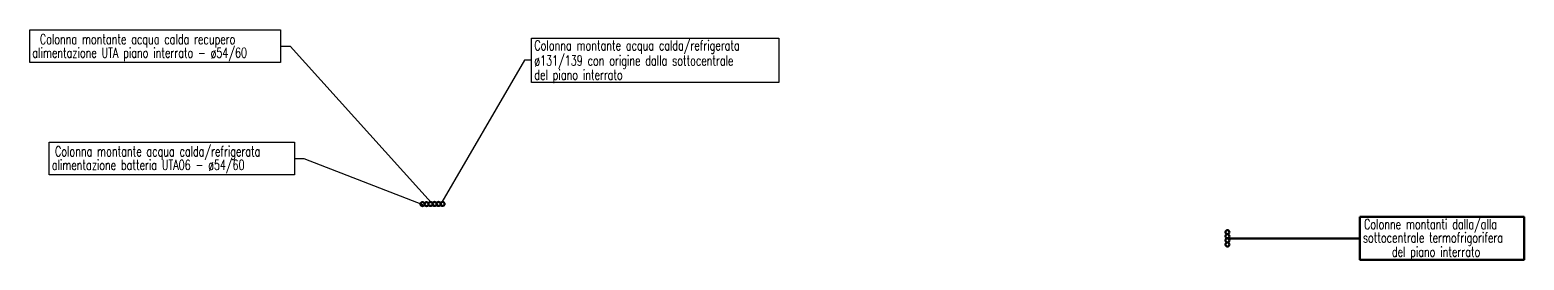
# Model space of a CAD drawing. Header units: millimetres. Extents: x -3782782348 to 131293, y -36553 to 57271.
# Drawn here: x 90654 to 94381, y 12953 to 13527 of the extents above; entities that cross this region are included whole.
import ezdxf

# ---------------------------------------------------------------- set-up
doc = ezdxf.new("R2010")
doc.units = ezdxf.units.MM
doc.header["$LTSCALE"] = 0.01
doc.layers.add('ESTRAZ', color=2, linetype='Continuous')
doc.layers.add('tubi_uta', color=253, linetype='Continuous', lineweight=50)
doc.styles.add('ROMANS', font='romans')

msp = doc.modelspace()

# ---------------------------------------------------------------- linework, layer by layer
at = {"color": 1}
for p, q in [((91279, 13486.4, 0), (91302.7, 13486.4, 0)), ((91302.7, 13486.4, 0), (91661.9, 13088.9, 0)), ((91887, 13451.6, 0), (91675.1, 13087.8)), ((91904.9, 13451.6, 0), (91887, 13451.6, 0)), ((91313.5, 13206.8, 0), (91337.2, 13206.8, 0)), ((91337.2, 13206.8, 0), (91632.9, 13091.8))]:
    msp.add_line(p, q, dxfattribs=at)
at = {"color": 1, "elevation": 0}
for points in [[(90653.6, 13527.1), (91279, 13527.1), (91279, 13445.8), (90653.6, 13445.8)], [(91904.9, 13506.9), (92522.1, 13506.9), (92522.1, 13396.2), (91904.9, 13396.2)], [(90702.1, 13247.5), (91313.5, 13247.5), (91313.5, 13166.2), (90702.1, 13166.2)]]:
    msp.add_lwpolyline(points, close=True, dxfattribs=at)
at = {"layer": 'tubi_uta', "color": 1}
msp.add_line((93647.1, 13007.6, 0), (93971, 13007.6, 0), dxfattribs=at)
at = {"layer": 'tubi_uta', "color": 1, "elevation": 0}
msp.add_lwpolyline([(93971.2, 13061), (93971.2, 12954.1), (94381, 12954.1), (94381, 13061)], close=True, dxfattribs=at)
at = {"layer": 'tubi_uta', "color": 6}
for centre in [(91633, 13092.9, 0), (91643.1, 13092.9, 0), (91673, 13093.3, 0), (91683, 13093.3, 0), (93640.9, 13023.1), (93640.9, 13012.9), (93640.9, 13002.6), (93640.9, 12992.3)]:
    msp.add_circle(centre, 5, dxfattribs=at)
at = {"layer": 'tubi_uta', "color": 30, "ltscale": 0.01}
for centre in [(91652.9, 13093.3, 0), (91663, 13093.3, 0)]:
    msp.add_circle(centre, 5, dxfattribs=at)

# ---------------------------------------------------------------- texts
at = {"layer": 'ESTRAZ', "color": 3, "style": 'ROMANS', "width": 0.7}
for s, p in [('Colonna montante acqua calda recupero', (90678.5, 13491.6, 0)), ('Colonna montante acqua calda/refrigerata', (91912.1, 13476.1, 0)), ('alimentazione UTA piano interrato - ø54/60', (90659.8, 13457.8, 0)), ('ø131/139 con origine dalla sottocentrale ', (91912.1, 13438.3, 0)), ('del piano interrato', (91912.1, 13402.8, 0)), ('Colonna montante acqua calda/refrigerata ', (90716.3, 13212, 0)), ('alimentazione batteria UTA06 - ø54/60', (90708.3, 13178.2, 0)), ('Colonne montanti dalla/alla', (93981.8, 13030.5, 0)), ('sottocentrale termofrigorifera', (93978.9, 12997.1, 0)), ('del piano interrato', (94051, 12961.8, 0))]:
    msp.add_text(s, height=25, dxfattribs=at).set_placement(p)

doc.saveas('drawing.dxf')
